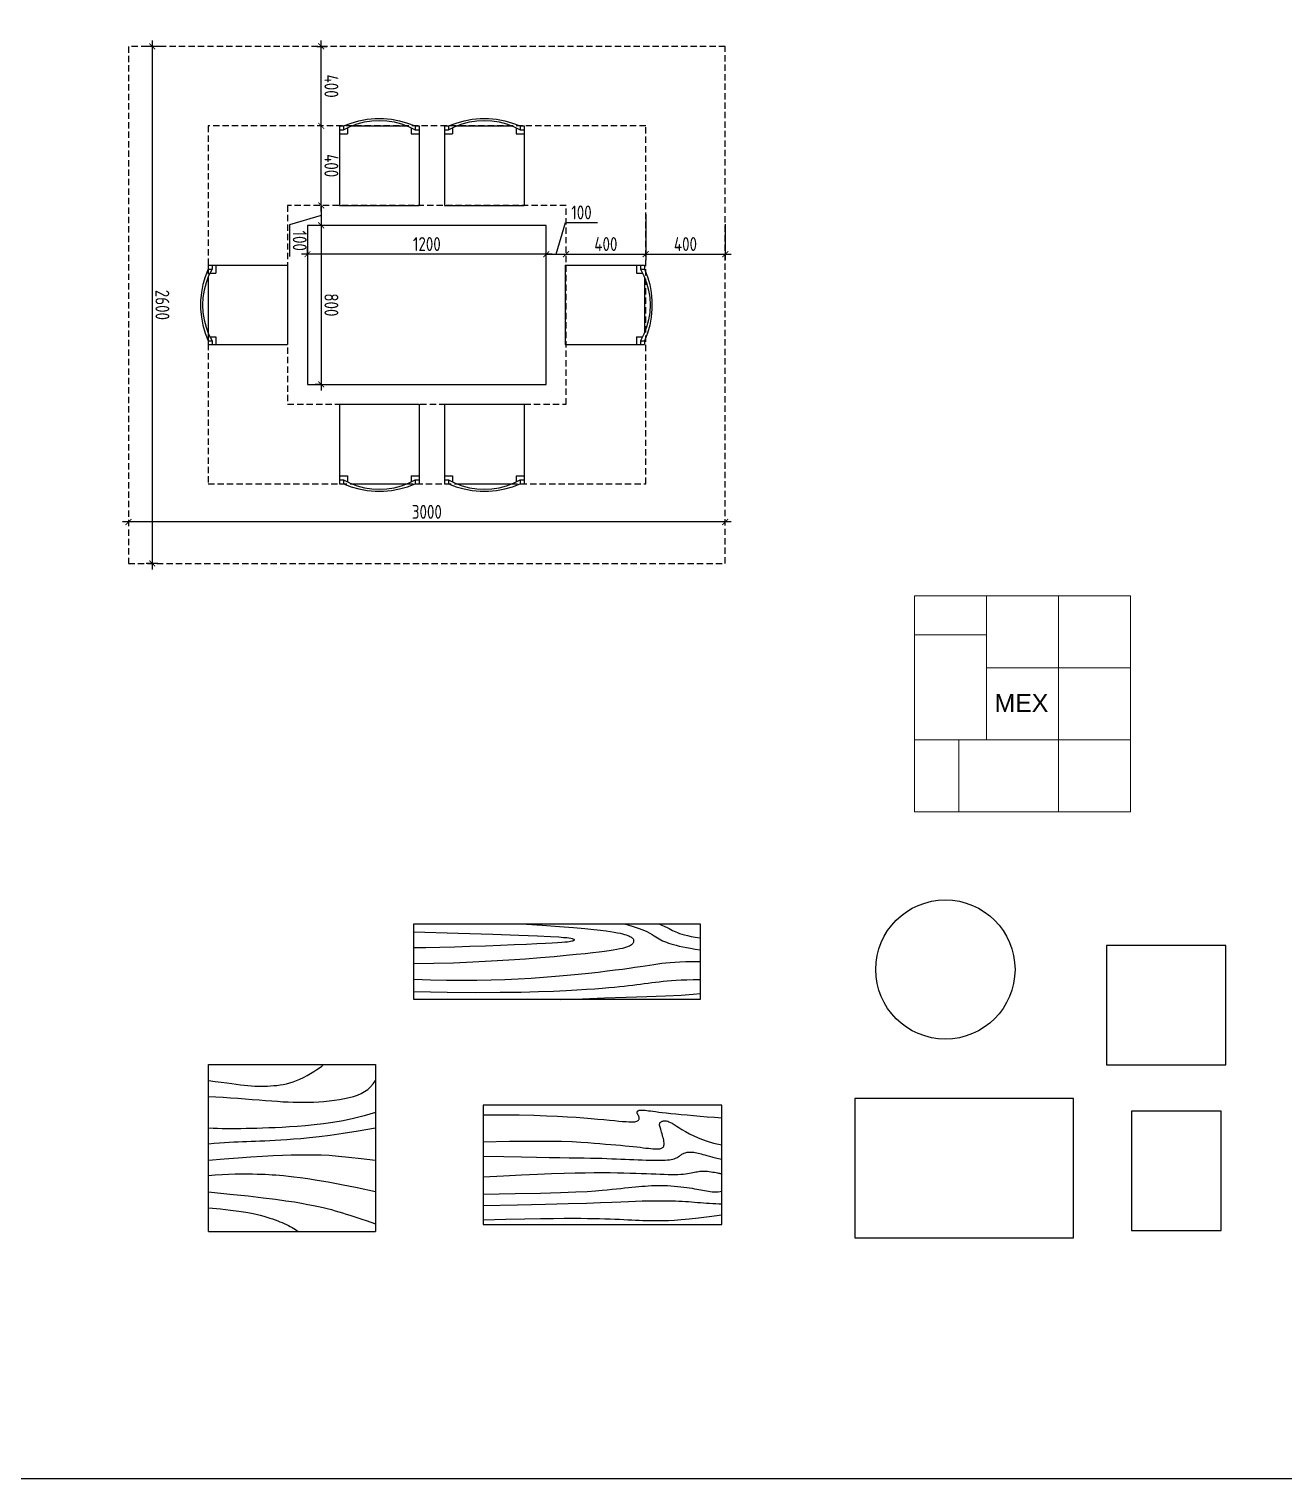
# Model space of a CAD drawing. Header units: millimetres. Extents: x 3103 to 179340, y -10977 to 70536.
# Drawn here: x 48144 to 54453, y 16422 to 23714 of the extents above; entities that cross this region are included whole.
import ezdxf

# ---------------------------------------------------------------- set-up
doc = ezdxf.new("R2010")
doc.units = ezdxf.units.MM
doc.header["$LTSCALE"] = 0.5
doc.linetypes.add('HIDDEN2', pattern=[4.7625, 3.175, -1.5875])
doc.layers.add('!!!ДОПОЛНЕНИЯ', color=10, linetype='Continuous', plot=False)
for name, color, linetype in [('A_Furnitures', 9, 'Continuous'), ('AS-02', 11, 'Continuous'), ('MEBEL', 1, 'Continuous')]:
    doc.layers.add(name, color=color, linetype=linetype)
doc.layers.add('Name mebele', color=252, linetype='Continuous', lineweight=0)
doc.styles.add('Arch-Dim', font='romans.shx', dxfattribs={"width": 0.75})
doc.styles.add('Arial', font='ARIAL.TTF')
doc.dimstyles.new('Aec-Arch-M-150', dxfattribs={"dimscale": 100, "dimtxt": 3.5, "dimasz": 1.5, "dimexe": 1.5, "dimexo": 1.5, "dimgap": 0.8, "dimtad": 1, "dimdec": 0, "dimrnd": 10, "dimzin": 3, "dimdsep": 46, "dimtxsty": 'Arch-Dim', "dimblk": 'ARCHTICK', "dimcen": 2.5, "dimdle": 1.5, "dimazin": 2, "dimtfac": 0.75, "dimtdec": 0, "dimtmove": 1, "dimatfit": 0, "dimfxl": 1.5, "dimtolj": 1, "dimtzin": 0, "dimarcsym": 0})

# ---------------------------------------------------------------- blocks, each defined once
blk = doc.blocks.new('Table - Square Woodgrain 42 x 42 in.')
at = {"linetype": 'Continuous'}
blk.add_line((0, -42), (42, -42), dxfattribs=at)
for points in [[(0, -4), (1.704, -4.2172), (3.2358, -4.4188), (4.615, -4.604), (5.8615, -4.7721), (6.9951, -4.9224), (8.0357, -5.0541), (9.0031, -5.1667), (9.9171, -5.2594), (10.7951, -5.3316), (11.6445, -5.3836), (12.4702, -5.4157), (13.277, -5.4283), (14.0698, -5.4217), (14.8535, -5.3964), (15.6331, -5.3526), (16.4133, -5.2908), (17.1986, -5.2103), (17.9913, -5.1062), (18.793, -4.9727), (19.6056, -4.8038), (20.4307, -4.5937), (21.2701, -4.3365), (22.1256, -4.0262), (22.9989, -3.6571), (23.888, -3.2272), (24.7756, -2.7516), (25.6408, -2.2491), (26.4624, -1.7387), (27.2195, -1.2395), (27.891, -0.7703), (28.456, -0.3501), (28.8934, 0.002)], [(0, -42), (0, 0), (42, 0), (42, -42)], [(0, -8), (1.8203, -8.1001), (3.6741, -8.2149), (5.5411, -8.3408), (7.4011, -8.4741), (9.2339, -8.6112), (11.0193, -8.7484), (12.7371, -8.8821), (14.3671, -9.0086), (15.8954, -9.1246), (17.3337, -9.2278), (18.6997, -9.3159), (20.0116, -9.387), (21.2871, -9.4389), (22.5442, -9.4696), (23.8008, -9.477), (25.0749, -9.459), (26.3791, -9.4137), (27.7049, -9.3403), (29.0383, -9.2382), (30.3655, -9.1068), (31.6728, -8.9455), (32.9461, -8.7535), (34.1717, -8.5304), (35.3358, -8.2756), (36.4268, -7.9863), (37.443, -7.6521), (38.3849, -7.2603), (39.253, -6.7986), (40.048, -6.2542), (40.7705, -5.6147), (41.421, -4.8674), (42, -4)], [(42, -12), (39.1784, -12.8621), (36.4519, -13.5654), (33.8246, -14.1294), (31.3004, -14.5731), (28.8832, -14.9161), (26.577, -15.1775), (24.3858, -15.3768), (22.3136, -15.5332), (20.3622, -15.6632), (18.5254, -15.7718), (16.7947, -15.8612), (15.1618, -15.9338), (13.6183, -15.9916), (12.1558, -16.0369), (10.7659, -16.0718), (9.4403, -16.0987), (8.1703, -16.1191), (6.9461, -16.1325), (5.7577, -16.1377), (4.595, -16.1335), (3.4479, -16.1188), (2.3064, -16.0924), (1.1604, -16.0532), (0, -16)], [(42, -16), (37.6529, -16.7365), (33.8802, -17.329), (30.6179, -17.7961), (27.8015, -18.1561), (25.3668, -18.4275), (23.2497, -18.6288), (21.3859, -18.7785), (19.7111, -18.8949), (18.1693, -18.9939), (16.7375, -19.0795), (15.401, -19.1534), (14.1449, -19.217), (12.9544, -19.2717), (11.8148, -19.3191), (10.7113, -19.3606), (9.6291, -19.3976), (8.5534, -19.4323), (7.47, -19.4689), (6.3643, -19.5122), (5.222, -19.5672), (4.0288, -19.6386), (2.7703, -19.7313), (1.4321, -19.8501), (0, -20)], [(0, -24), (3.9243, -23.6805), (7.4766, -23.4138), (10.6891, -23.1954), (13.5943, -23.0205), (16.2247, -22.8847), (18.6125, -22.7832), (20.7903, -22.7116), (22.7903, -22.6651), (24.6563, -22.642), (26.4764, -22.6507), (28.35, -22.7024), (30.3766, -22.8084), (32.6555, -22.98), (35.2861, -23.2283), (38.3678, -23.5645), (42, -24)], [(42, -32), (37.392, -31.017), (33.4585, -30.2231), (30.1291, -29.5949), (27.3334, -29.109), (25.0009, -28.742), (23.0612, -28.4707), (21.4439, -28.2716), (20.0786, -28.1215), (18.8998, -28.0002), (17.8609, -27.9014), (16.9206, -27.8219), (16.0371, -27.7588), (15.1691, -27.709), (14.2748, -27.6693), (13.3128, -27.6368), (12.2415, -27.6083), (11.0295, -27.5824), (9.6867, -27.5643), (8.233, -27.5608), (6.6884, -27.5787), (5.0728, -27.6248), (3.4062, -27.7058), (1.7086, -27.8286), (0, -28)], [(0, -32), (5.4026, -32.5358), (9.9494, -33.019), (13.7424, -33.4553), (16.8834, -33.8505), (19.4743, -34.2106), (21.6171, -34.5413), (23.4136, -34.8486), (24.9657, -35.1382), (26.3614, -35.4156), (27.6332, -35.6841), (28.7995, -35.9467), (29.8788, -36.2064), (30.8897, -36.4661), (31.8507, -36.7288), (32.7802, -36.9973), (33.6968, -37.2747), (34.6175, -37.5635), (35.5531, -37.8651), (36.5128, -38.1805), (37.506, -38.5108), (38.5421, -38.8568), (39.6302, -39.2197), (40.7797, -39.6004), (42, -40)], [(0, -36), (3.0098, -36.2857), (5.5354, -36.5643), (7.6368, -36.8359), (9.374, -37.1009), (10.807, -37.3597), (11.9957, -37.6126), (13.0002, -37.8599), (13.8804, -38.102), (14.6874, -38.3393), (15.4365, -38.5729), (16.1338, -38.8041), (16.7858, -39.0341), (17.3987, -39.264), (17.9787, -39.4952), (18.5322, -39.7288), (19.0655, -39.9662), (19.5832, -40.2081), (20.0842, -40.4544), (20.5657, -40.7046), (21.0249, -40.9581), (21.459, -41.2144), (21.8653, -41.4731), (22.2409, -41.7335), (22.5831, -41.9951)]]:
    blk.add_lwpolyline(points, dxfattribs=at)
blk = doc.blocks.new('Table - Rectangular Woodgrain 60 x 30 in.')
at = {"linetype": 'Continuous'}
for p, q in [((0, 0), (0, -30)), ((60, 0), (0, 0)), ((60, -30), (60, 0)), ((0, -30), (60, -30))]:
    blk.add_line(p, q, dxfattribs=at)
for points in [[(0, -2.4), (4.8155, -2.418), (9.0302, -2.4688), (12.709, -2.5477), (15.9167, -2.65), (18.7181, -2.7711), (21.1781, -2.9063), (23.3616, -3.0508), (25.3333, -3.2), (27.1477, -3.3495), (28.8172, -3.4958), (30.3437, -3.636), (31.7291, -3.7667), (32.9756, -3.8849), (34.0849, -3.9875), (35.059, -4.0714), (35.9, -4.1334), (36.6114, -4.1711), (37.2041, -4.1854), (37.6906, -4.1779), (38.0833, -4.15), (38.3948, -4.1034), (38.6375, -4.0396), (38.8239, -3.9602), (38.9666, -3.8667), (39.0764, -3.7608), (39.1573, -3.6448), (39.2116, -3.521), (39.2416, -3.3917), (39.2498, -3.2593), (39.2385, -3.1261), (39.21, -2.9944), (39.1666, -2.8667), (39.111, -2.7447), (39.0468, -2.6281), (38.978, -2.5163), (38.9083, -2.4083), (38.8418, -2.3035), (38.7823, -2.201), (38.7337, -2.1001), (38.7, -2), (38.6844, -1.9003), (38.6875, -1.8021), (38.7094, -1.707), (38.75, -1.6167), (38.8094, -1.5326), (38.8875, -1.4563), (38.9844, -1.3893), (39.1, -1.3333), (39.2351, -1.2896), (39.3937, -1.2583), (39.5804, -1.2396), (39.8, -1.2333), (40.057, -1.2396), (40.3562, -1.2583), (40.7023, -1.2896), (41.1, -1.3333), (41.5547, -1.3895), (42.0755, -1.4573), (42.6721, -1.5361), (43.3542, -1.625), (44.1316, -1.7233), (45.014, -1.8302), (46.0114, -1.9449), (47.1333, -2.0667), (48.3862, -2.1947), (49.7625, -2.3281), (51.2513, -2.4663), (52.8416, -2.6083), (54.5226, -2.7535), (56.2833, -2.9011), (58.1127, -3.0501), (60, -3.2)], [(0, -9.2), (6.5759, -9.0858), (11.9385, -9.0365), (16.2527, -9.0418), (19.6833, -9.0917), (22.3952, -9.1759), (24.5531, -9.2844), (26.322, -9.4069), (27.8666, -9.5333), (29.3241, -9.6553), (30.7203, -9.7719), (32.0532, -9.8837), (33.3208, -9.9917), (34.5213, -10.0965), (35.6526, -10.199), (36.7128, -10.2999), (37.7, -10.4), (38.6129, -10.4996), (39.4531, -10.5969), (40.223, -10.6895), (40.925, -10.775), (41.5613, -10.8512), (42.1344, -10.9156), (42.6465, -10.966), (43.1, -11), (43.4976, -11.0158), (43.8437, -11.0136), (44.143, -10.9942), (44.4, -10.9583), (44.6195, -10.9069), (44.8062, -10.8406), (44.9648, -10.7603), (45.1, -10.6667), (45.2155, -10.5598), (45.3114, -10.4365), (45.3871, -10.2929), (45.4416, -10.125), (45.4743, -9.929), (45.4844, -9.7011), (45.4709, -9.4371), (45.4333, -9.1333), (45.3716, -8.7883), (45.2896, -8.4104), (45.1919, -8.0107), (45.0833, -7.6), (44.9685, -7.1893), (44.8521, -6.7896), (44.7388, -6.4117), (44.6333, -6.0667), (44.54, -5.7628), (44.4614, -5.4979), (44.4001, -5.2675), (44.3583, -5.0667), (44.3384, -4.8909), (44.3427, -4.7354), (44.3736, -4.5956), (44.4333, -4.4667), (44.5236, -4.3453), (44.6427, -4.2333), (44.7884, -4.1339), (44.9583, -4.05), (45.1501, -3.9849), (45.3614, -3.9417), (45.59, -3.9234), (45.8333, -3.9333), (46.0915, -3.9749), (46.3734, -4.0531), (46.6906, -4.1736), (47.0542, -4.3417), (47.4756, -4.5629), (47.9661, -4.8427), (48.5372, -5.1866), (49.2, -5.6), (49.9676, -6.0844), (50.8594, -6.625), (51.8965, -7.2031), (53.1, -7.8), (54.491, -8.3969), (56.0906, -8.975), (57.9199, -9.5156), (60, -10)], [(0, -12.8), (5.1847, -12.9322), (9.6213, -13.0323), (13.3963, -13.1059), (16.5958, -13.1583), (19.3063, -13.1952), (21.614, -13.2219), (23.6054, -13.2439), (25.3666, -13.2667), (26.9728, -13.2947), (28.4531, -13.3281), (29.8256, -13.3663), (31.1083, -13.4083), (32.3191, -13.4535), (33.476, -13.501), (34.597, -13.5501), (35.7, -13.6), (36.7984, -13.6497), (37.8875, -13.6979), (38.9578, -13.743), (40, -13.7833), (41.0047, -13.8174), (41.9625, -13.8438), (42.864, -13.8607), (43.7, -13.8667), (44.4631, -13.8604), (45.1552, -13.8417), (45.7801, -13.8104), (46.3416, -13.7667), (46.8439, -13.7104), (47.2906, -13.6417), (47.6858, -13.5604), (48.0333, -13.4667), (48.3375, -13.3608), (48.6042, -13.2448), (48.8396, -13.121), (49.05, -12.9917), (49.2417, -12.8593), (49.4208, -12.7261), (49.5937, -12.5944), (49.7667, -12.4667), (49.9452, -12.3451), (50.1323, -12.2313), (50.3303, -12.1268), (50.5416, -12.0333), (50.7686, -11.9524), (51.0135, -11.8854), (51.2788, -11.8341), (51.5666, -11.8), (51.8785, -11.7843), (52.2116, -11.7865), (52.562, -11.8059), (52.926, -11.8417), (53.2998, -11.8931), (53.6795, -11.9594), (54.0614, -12.0397), (54.4416, -12.1333), (54.8223, -12.2401), (55.2293, -12.3625), (55.6942, -12.5037), (56.2489, -12.6667), (56.9251, -12.8547), (57.7545, -13.0708), (58.7689, -13.3182), (60, -13.6)], [(0, -18), (5.124, -17.7273), (9.6609, -17.5057), (13.6705, -17.3303), (17.2125, -17.1958), (20.3467, -17.0973), (23.1328, -17.0297), (25.6307, -16.9878), (27.9, -16.9667), (29.9928, -16.9617), (31.9302, -16.9703), (33.7254, -16.9907), (35.3917, -17.0208), (36.9423, -17.0588), (38.3906, -17.1026), (39.7499, -17.1503), (41.0333, -17.2), (42.2519, -17.2496), (43.4073, -17.2969), (44.4986, -17.3395), (45.525, -17.375), (46.4858, -17.4012), (47.3802, -17.4156), (48.2074, -17.416), (48.9667, -17.4), (49.6583, -17.3662), (50.2872, -17.3167), (50.8595, -17.2547), (51.3812, -17.1833), (51.8584, -17.1057), (52.2971, -17.025), (52.7034, -16.9443), (53.0833, -16.8667), (53.443, -16.7951), (53.789, -16.7313), (54.128, -16.6768), (54.4666, -16.6334), (54.8115, -16.6024), (55.1693, -16.5854), (55.5465, -16.5841), (55.95, -16.6), (56.3828, -16.6337), (56.8346, -16.6823), (57.2915, -16.7418), (57.7396, -16.8084), (58.165, -16.878), (58.5539, -16.9469), (58.8924, -17.0111), (59.1666, -17.0667), (59.3679, -17.1107), (59.5078, -17.1438), (59.6032, -17.1675), (59.6708, -17.1833), (59.7275, -17.193), (59.7901, -17.1979), (59.8753, -17.1998), (60, -17.2)], [(0, -22.4), (8.0098, -22.2501), (14.4094, -22.1011), (19.4168, -21.9535), (23.25, -21.8083), (26.1269, -21.6663), (28.2656, -21.5281), (29.884, -21.3947), (31.2, -21.2667), (32.3967, -21.1448), (33.5172, -21.0292), (34.5697, -20.9198), (35.5625, -20.8167), (36.5037, -20.7198), (37.4015, -20.6292), (38.2642, -20.5448), (39.1, -20.4667), (39.9164, -20.3951), (40.7187, -20.3313), (41.5117, -20.2768), (42.3, -20.2333), (43.0883, -20.2024), (43.8812, -20.1854), (44.6836, -20.1841), (45.5, -20.2), (46.3328, -20.234), (47.1747, -20.2844), (48.0163, -20.3488), (48.8479, -20.425), (49.66, -20.5106), (50.4429, -20.6031), (51.1872, -20.7004), (51.8833, -20.8), (52.5246, -20.8999), (53.1166, -20.9995), (53.6681, -21.0983), (54.1875, -21.1958), (54.6834, -21.2919), (55.1646, -21.3859), (55.6394, -21.4777), (56.1167, -21.5667), (56.6028, -21.6515), (57.0961, -21.7266), (57.5929, -21.7852), (58.0896, -21.8208), (58.5823, -21.8268), (59.0674, -21.7964), (59.5412, -21.723), (60, -21.6)], [(0, -25.2), (8.6355, -25.0504), (15.7026, -24.9031), (21.4049, -24.7606), (25.9458, -24.625), (29.529, -24.4988), (32.3578, -24.3844), (34.6359, -24.284), (36.5667, -24.2), (38.3213, -24.1341), (39.9417, -24.0854), (41.437, -24.0523), (42.8167, -24.0333), (44.0901, -24.0268), (45.2667, -24.0313), (46.3557, -24.0451), (47.3667, -24.0667), (48.309, -24.0947), (49.1928, -24.1287), (50.0284, -24.168), (50.826, -24.2125), (51.5959, -24.2617), (52.3483, -24.3151), (53.0935, -24.3725), (53.8417, -24.4334), (54.6009, -24.497), (55.3699, -24.561), (56.1454, -24.6226), (56.9239, -24.6792), (57.7021, -24.7279), (58.4764, -24.7662), (59.2435, -24.7911), (60, -24.8)], [(0, -28.8), (5.6867, -28.6681), (10.45, -28.5698), (14.407, -28.5012), (17.675, -28.4584), (20.3711, -28.4374), (22.6125, -28.4344), (24.5164, -28.4455), (26.2, -28.4667), (27.762, -28.4947), (29.2276, -28.5281), (30.6033, -28.5663), (31.8958, -28.6084), (33.1118, -28.6535), (34.2578, -28.7011), (35.3405, -28.7501), (36.3666, -28.8), (37.3443, -28.8497), (38.288, -28.8974), (39.2137, -28.9412), (40.1375, -28.9792), (41.0753, -29.0093), (42.0432, -29.0297), (43.0572, -29.0384), (44.1333, -29.0333), (45.2936, -29.0114), (46.5843, -28.9641), (48.0579, -28.8816), (49.7666, -28.7542), (51.7629, -28.5721), (54.0989, -28.3255), (56.8272, -28.0048), (60, -27.6)]]:
    blk.add_lwpolyline(points, dxfattribs=at)
blk = doc.blocks.new('Hutch - 19 x 72 in.')
at = {"linetype": 'Continuous'}
for p, q in [((0, -19), (0, 0)), ((0, 0), (71.999994, 0)), ((71.999994, 0), (71.999994, -19)), ((71.999994, -19), (0, -19))]:
    blk.add_line(p, q, dxfattribs=at)
for points in [[(26.99999, 0), (32.30411, -0.35238), (36.66731, -0.66276), (40.20336, -0.93603), (43.02603, -1.17708), (45.2491, -1.39079), (46.98632, -1.58203), (48.35147, -1.7557), (49.45833, -1.91667), (50.40388, -2.06917), (51.21809, -2.21484), (51.91414, -2.35465), (52.5052, -2.48958), (53.00447, -2.6206), (53.42512, -2.7487), (53.78035, -2.87484), (54.08333, -3), (54.34537, -3.12516), (54.57031, -3.2513), (54.76008, -3.37939), (54.91666, -3.51042), (55.04198, -3.64534), (55.13801, -3.78516), (55.2067, -3.93083), (55.24999, -4.08333), (55.26904, -4.24316), (55.26171, -4.40885), (55.22509, -4.57845), (55.15624, -4.75), (55.05224, -4.92155), (54.91015, -5.09115), (54.72704, -5.25684), (54.49999, -5.41667), (54.22493, -5.56934), (53.89322, -5.71615), (53.49511, -5.85905), (53.02083, -6), (52.4606, -6.14095), (51.80468, -6.28385), (51.04329, -6.43066), (50.16666, -6.58333), (49.16007, -6.74381), (47.98892, -6.91406), (46.61368, -7.09603), (44.99478, -7.29167), (43.09268, -7.50293), (40.86783, -7.73177), (38.28067, -7.98014), (35.29166, -8.25), (31.87654, -8.54053), (28.07226, -8.83984), (23.93107, -9.1333), (19.5052, -9.40625), (14.84692, -9.64404), (10.00846, -9.83203), (5.04207, -9.95557), (0, -10)], [(52.99999, 0), (54.87133, -0.53955), (56.39257, -1.03516), (57.61205, -1.48975), (58.57812, -1.90625), (59.3391, -2.2876), (59.94335, -2.63672), (60.4392, -2.95654), (60.87499, -3.25), (61.29247, -3.52002), (61.70702, -3.76953), (62.12743, -4.00146), (62.56249, -4.21875), (63.02099, -4.42432), (63.51171, -4.62109), (64.04345, -4.81201), (64.62499, -5), (65.26489, -5.1875), (65.9707, -5.375), (66.74975, -5.5625), (67.60937, -5.75), (68.55688, -5.9375), (69.5996, -6.125), (70.744867, -6.3125), (71.999994, -6.5)], [(61.49999, 0), (62.35961, -0.35254), (63.08007, -0.66406), (63.68627, -0.94043), (64.20312, -1.1875), (64.65551, -1.41113), (65.06835, -1.61719), (65.46655, -1.81152), (65.87499, -2), (66.31762, -2.1875), (66.81445, -2.375), (67.38452, -2.5625), (68.04687, -2.75), (68.82055, -2.9375), (69.7246, -3.125), (70.77807, -3.3125), (71.999994, -3.5)], [(0, -2), (11.2006, -2.34123), (19.90169, -2.62044), (26.43969, -2.84595), (31.15103, -3.02604), (34.37214, -3.16903), (36.43945, -3.2832), (37.68936, -3.37687), (38.45833, -3.45833), (39.02937, -3.53459), (39.472, -3.60742), (39.80232, -3.67733), (40.03645, -3.74479), (40.1905, -3.8103), (40.28059, -3.87435), (40.32283, -3.93742), (40.33333, -4), (40.32405, -4.0625), (40.29036, -4.125), (40.22346, -4.1875), (40.11458, -4.25), (39.95491, -4.3125), (39.73567, -4.375), (39.44807, -4.4375), (39.08333, -4.5), (38.62491, -4.56282), (38.02538, -4.6276), (37.22957, -4.69629), (36.18228, -4.77083), (34.82836, -4.85319), (33.11262, -4.94531), (30.97989, -5.04915), (28.37499, -5.16667), (25.27416, -5.29818), (21.77929, -5.4375), (18.02368, -5.57682), (14.14062, -5.70833), (10.26342, -5.82422), (6.52539, -5.91667), (3.05981, -5.97786), (0, -6)], [(71.999994, -9.5), (70.071934, -9.51147), (68.38801, -9.54492), (66.91113, -9.59888), (65.60416, -9.67187), (64.43001, -9.76245), (63.35156, -9.86914), (62.3317, -9.99048), (61.33333, -10.125), (60.32128, -10.27157), (59.26822, -10.43034), (58.14876, -10.60181), (56.93749, -10.78646), (55.60904, -10.98478), (54.13801, -11.19726), (52.49902, -11.4244), (50.66666, -11.66667), (48.62239, -11.92358), (46.37499, -12.19075), (43.9401, -12.46281), (41.33333, -12.73437), (38.57031, -13.00008), (35.66666, -13.25456), (32.63801, -13.49243), (29.49999, -13.70833), (26.26367, -13.89689), (22.92187, -14.05273), (19.46289, -14.17049), (15.875, -14.24479), (12.14648, -14.27026), (8.26562, -14.24154), (4.2207, -14.15324), (0, -14)], [(0, -17), (8.37556, -17.14274), (15.58268, -17.20443), (21.74194, -17.19775), (26.97395, -17.13542), (31.39933, -17.03011), (35.13866, -16.89453), (38.31257, -16.74137), (41.04166, -16.58333), (43.4322, -16.43083), (45.5332, -16.28516), (47.37931, -16.14534), (49.0052, -16.01042), (50.44555, -15.87939), (51.73502, -15.7513), (52.90828, -15.62516), (53.99999, -15.5), (55.04044, -15.37508), (56.04231, -15.25065), (57.01391, -15.1272), (57.96353, -15.00521), (58.89949, -14.88517), (59.83007, -14.76758), (60.76358, -14.65291), (61.70833, -14.54167), (62.6752, -14.43465), (63.68554, -14.33398), (64.76326, -14.24211), (65.93229, -14.16146), (67.21655, -14.09448), (68.63997, -14.04362), (70.226475, -14.01131), (71.999994, -14)], [(36.99999, -19), (42.40038, -18.8125), (47.95312, -18.625), (53.43554, -18.4375), (58.62499, -18.25), (63.29882, -18.0625), (67.23437, -17.875), (70.208978, -17.6875), (71.999994, -17.5)]]:
    blk.add_lwpolyline(points, dxfattribs=at)
blk = doc.blocks.new('KIEAIR2')
at = {"layer": 'AS-02'}
blk.add_lwpolyline([(-600, -600), (0, -600), (0, 0), (-600, 0)], close=True, dxfattribs=at)
blk = doc.blocks.new('KITAB2')
at = {"layer": 'AS-02'}
blk.add_lwpolyline([(-550, -700), (550, -700), (550, 0), (-550, 0)], close=True, dxfattribs=at)
blk = doc.blocks.new('KITUBC2')
at = {"layer": 'AS-02'}
blk.add_lwpolyline([(-450, -600), (0, -600), (0, 0), (-450, 0)], close=True, dxfattribs=at)
blk = doc.blocks.new('ZO_5')
at = {"layer": 'AS-02', "color": 11}
blk.add_circle((0, 0), 350, dxfattribs=at)
blk = doc.blocks.new('стол МЕХ')
at = {"layer": 'Name mebele'}
for p, q in [((-1085, 1085), (0, 1085)), ((-1085, 1085), (-1085, 0)), ((0, 1085), (0, 0)), ((-361.7, 361.7), (0, 361.7)), ((-1085, 0), (0, 0))]:
    blk.add_line(p, q, dxfattribs=at)
at = {"layer": 'Name mebele', "color": 119, "lineweight": 20}
for p, q in [((-723.3, 1085), (-723.3, 361.7)), ((-361.7, 1085), (-361.7, 0)), ((-1085, 889.1), (-723.3, 889.1)), ((0, 723.3), (-723.3, 723.3)), ((-361.7, 361.7), (-1085, 361.7)), ((-863.6, 361.7), (-863.6, 0))]:
    blk.add_line(p, q, dxfattribs=at)
blk = doc.blocks.new('_ArchTick')
at = {"color": 0, "linetype": 'ByBlock', "const_width": 0.15}
blk.add_lwpolyline([(-0.5, -0.5), (0.5, 0.5)], dxfattribs=at)
blk = doc.blocks.new('*D604')
at = {"layer": 'Defpoints', "color": 0, "ltscale": 20, "transparency": 16777216}
for p in [(-900, -528.3), (-900, -528.3), (-500, -528.3)]:
    blk.add_point(p, dxfattribs=at)
at = {"layer": 'MEBEL', "color": 0, "lineweight": -2, "ltscale": 20, "transparency": 16777216}
blk.add_line((-470, -528.3), (-930, -528.3), dxfattribs=at)
at = {"layer": 'MEBEL', "color": 0, "lineweight": -2, "ltscale": 20, "transparency": 16777216, "xscale": 30, "yscale": 30, "zscale": 30, "rotation": 180}
blk.add_blockref('_ArchTick', (-900, -528.3), dxfattribs=at)
at = {"layer": 'MEBEL', "color": 0, "lineweight": -2, "ltscale": 20, "transparency": 16777216, "xscale": 30, "yscale": 30, "zscale": 30}
blk.add_blockref('_ArchTick', (-500, -528.3), dxfattribs=at)
at = {"layer": 'MEBEL', "color": 0, "ltscale": 20, "transparency": 16777216, "insert": (-700, -477.3), "char_height": 70, "attachment_point": 5, "style": 'Arch-Dim'}
blk.add_mtext('\\A1;400', dxfattribs=at)
blk = doc.blocks.new('*D605')
at = {"layer": '!!!ДОПОЛНЕНИЯ', "color": 0, "lineweight": -2, "ltscale": 20, "transparency": 16777216}
for p, q in [((-1300, -550.5), (-1300, -498.3)), ((-870, -528.3), (-1330, -528.3))]:
    blk.add_line(p, q, dxfattribs=at)
at = {"layer": 'Defpoints', "color": 0, "ltscale": 20, "transparency": 16777216}
for p in [(-1300, -528.3), (-1300, -580.5), (-900, -528.3)]:
    blk.add_point(p, dxfattribs=at)
at = {"layer": '!!!ДОПОЛНЕНИЯ', "color": 0, "lineweight": -2, "ltscale": 20, "transparency": 16777216, "xscale": 30, "yscale": 30, "zscale": 30, "rotation": 180}
blk.add_blockref('_ArchTick', (-1300, -528.3), dxfattribs=at)
at = {"layer": '!!!ДОПОЛНЕНИЯ', "color": 0, "lineweight": -2, "ltscale": 20, "transparency": 16777216, "xscale": 30, "yscale": 30, "zscale": 30}
blk.add_blockref('_ArchTick', (-900, -528.3), dxfattribs=at)
at = {"layer": '!!!ДОПОЛНЕНИЯ', "color": 0, "ltscale": 20, "transparency": 16777216, "insert": (-1100, -477.3), "char_height": 70, "attachment_point": 5, "style": 'Arch-Dim'}
blk.add_mtext('\\A1;400', dxfattribs=at)
blk = doc.blocks.new('*D606')
at = {"layer": 'Defpoints', "color": 0, "ltscale": 20, "transparency": 16777216}
for p in [(-500, -528.3), (-400, -524.8), (-400, -528.3)]:
    blk.add_point(p, dxfattribs=at)
at = {"layer": 'MEBEL', "color": 0, "lineweight": -2, "ltscale": 20, "transparency": 16777216}
for p, q in [((-500, -528.3), (-530, -528.3)), ((-500, -528.3), (-400, -528.3)), ((-500, -528.3), (-400, -528.3)), ((-450, -528.3), (-402.3, -687.3)), ((-400, -528.3), (-370, -528.3)), ((-400, -554.8), (-400, -558.3)), ((-402.3, -687.3), (-242.8, -687.3))]:
    blk.add_line(p, q, dxfattribs=at)
at = {"layer": 'MEBEL', "color": 0, "lineweight": -2, "ltscale": 20, "transparency": 16777216, "xscale": 30, "yscale": 30, "zscale": 30}
blk.add_blockref('_ArchTick', (-500, -528.3), dxfattribs=at)
at = {"layer": 'MEBEL', "color": 0, "lineweight": -2, "ltscale": 20, "transparency": 16777216, "xscale": 30, "yscale": 30, "zscale": 30, "rotation": 180}
blk.add_blockref('_ArchTick', (-400, -528.3), dxfattribs=at)
at = {"layer": 'MEBEL', "color": 0, "ltscale": 20, "transparency": 16777216, "insert": (-322.5, -636.3), "char_height": 70, "attachment_point": 5, "style": 'Arch-Dim'}
blk.add_mtext('\\A1;100', dxfattribs=at)
blk = doc.blocks.new('*D607')
at = {"layer": 'Defpoints', "color": 0, "ltscale": 20, "transparency": 16777216}
for p in [(-255, 702.7), (-255, 702.7), (-255, 602.7)]:
    blk.add_point(p, dxfattribs=at)
at = {"layer": 'MEBEL', "color": 0, "lineweight": -2, "ltscale": 20, "transparency": 16777216}
for p, q in [((-414, 700.4), (-414, 859.9)), ((-255, 702.7), (-255, 732.7)), ((-255, 652.7), (-414, 700.4)), ((-255, 602.7), (-255, 702.7)), ((-255, 602.7), (-255, 702.7)), ((-255, 602.7), (-255, 572.7))]:
    blk.add_line(p, q, dxfattribs=at)
at = {"layer": 'MEBEL', "color": 0, "lineweight": -2, "ltscale": 20, "transparency": 16777216, "xscale": 30, "yscale": 30, "zscale": 30}
for p, rotation in [((-255, 702.7), 270), ((-255, 602.7), 90)]:
    blk.add_blockref('_ArchTick', p, dxfattribs=dict(at, rotation=rotation))
at = {"layer": 'MEBEL', "color": 0, "ltscale": 20, "transparency": 16777216, "insert": (-465, 780.1), "char_height": 70, "attachment_point": 5, "rotation": 90, "style": 'Arch-Dim'}
blk.add_mtext('\\A1;100', dxfattribs=at)
blk = doc.blocks.new('*D608')
at = {"layer": 'Defpoints', "color": 0, "ltscale": 20, "transparency": 16777216}
for p in [(-486.1, 1102.7), (-255, 1102.7), (-255, 702.7)]:
    blk.add_point(p, dxfattribs=at)
at = {"layer": 'MEBEL', "color": 0, "lineweight": -2, "ltscale": 20, "transparency": 16777216}
for p, q in [((-456.1, 1102.7), (-225, 1102.7)), ((-255, 672.7), (-255, 1132.7))]:
    blk.add_line(p, q, dxfattribs=at)
at = {"layer": 'MEBEL', "color": 0, "lineweight": -2, "ltscale": 20, "transparency": 16777216, "xscale": 30, "yscale": 30, "zscale": 30}
for p, rotation in [((-255, 1102.7), 89.99999999999999), ((-255, 702.7), 270)]:
    blk.add_blockref('_ArchTick', p, dxfattribs=dict(at, rotation=rotation))
at = {"layer": 'MEBEL', "color": 0, "ltscale": 20, "transparency": 16777216, "insert": (-306, 902.7), "char_height": 70, "attachment_point": 5, "rotation": 90, "style": 'Arch-Dim'}
blk.add_mtext('\\A1;400', dxfattribs=at)
blk = doc.blocks.new('*D609')
at = {"layer": '!!!ДОПОЛНЕНИЯ', "color": 0, "lineweight": -2, "ltscale": 20, "transparency": 16777216}
for p, q in [((-255, 1072.7), (-255, 1532.7)), ((-405.5, 1502.7), (-225, 1502.7)), ((-456.1, 1102.7), (-225, 1102.7))]:
    blk.add_line(p, q, dxfattribs=at)
at = {"layer": 'Defpoints', "color": 0, "ltscale": 20, "transparency": 16777216}
for p in [(-435.5, 1502.7), (-255, 1502.7), (-486.1, 1102.7)]:
    blk.add_point(p, dxfattribs=at)
at = {"layer": '!!!ДОПОЛНЕНИЯ', "color": 0, "lineweight": -2, "ltscale": 20, "transparency": 16777216, "xscale": 30, "yscale": 30, "zscale": 30}
for p, rotation in [((-255, 1502.7), 89.99999999999999), ((-255, 1102.7), 270)]:
    blk.add_blockref('_ArchTick', p, dxfattribs=dict(at, rotation=rotation))
at = {"layer": '!!!ДОПОЛНЕНИЯ', "color": 0, "ltscale": 20, "transparency": 16777216, "insert": (-306, 1302.7), "char_height": 70, "attachment_point": 5, "rotation": 90, "style": 'Arch-Dim'}
blk.add_mtext('\\A1;400', dxfattribs=at)
blk = doc.blocks.new('*D610')
at = {"layer": '!!!ДОПОЛНЕНИЯ', "color": 0, "lineweight": -2, "ltscale": 20, "transparency": 16777216}
for p, q in [((-1330, -1377.6), (1330, -1377.6)), ((-1300, -1323.9), (-1300, -1407.6)), ((1300, -1350.4), (1300, -1407.6))]:
    blk.add_line(p, q, dxfattribs=at)
at = {"layer": 'Defpoints', "color": 0, "ltscale": 20, "transparency": 16777216}
for p in [(-1300, -1293.9), (1300, -1320.4), (1300, -1377.6)]:
    blk.add_point(p, dxfattribs=at)
at = {"layer": '!!!ДОПОЛНЕНИЯ', "color": 0, "lineweight": -2, "ltscale": 20, "transparency": 16777216, "xscale": 30, "yscale": 30, "zscale": 30, "rotation": 180}
blk.add_blockref('_ArchTick', (-1300, -1377.6), dxfattribs=at)
at = {"layer": '!!!ДОПОЛНЕНИЯ', "color": 0, "lineweight": -2, "ltscale": 20, "transparency": 16777216, "xscale": 30, "yscale": 30, "zscale": 30}
blk.add_blockref('_ArchTick', (1300, -1377.6), dxfattribs=at)
at = {"layer": '!!!ДОПОЛНЕНИЯ', "color": 0, "ltscale": 20, "transparency": 16777216, "insert": (0, -1326.6), "char_height": 70, "attachment_point": 5, "style": 'Arch-Dim'}
blk.add_mtext('\\A1;2600', dxfattribs=at)
blk = doc.blocks.new('*D611')
at = {"layer": '!!!ДОПОЛНЕНИЯ', "color": 0, "lineweight": -2, "ltscale": 20, "transparency": 16777216}
blk.add_line((1091.7, 1532.7), (1091.7, -1527.3), dxfattribs=at)
at = {"layer": 'Defpoints', "color": 0, "ltscale": 20, "transparency": 16777216}
for p in [(1091.7, 1502.7), (1091.7, -1497.3), (1091.7, -1497.3)]:
    blk.add_point(p, dxfattribs=at)
at = {"layer": '!!!ДОПОЛНЕНИЯ', "color": 0, "lineweight": -2, "ltscale": 20, "transparency": 16777216, "xscale": 30, "yscale": 30, "zscale": 30}
for p, rotation in [((1091.7, 1502.7), 90), ((1091.7, -1497.3), 270)]:
    blk.add_blockref('_ArchTick', p, dxfattribs=dict(at, rotation=rotation))
at = {"layer": '!!!ДОПОЛНЕНИЯ', "color": 0, "ltscale": 20, "transparency": 16777216, "insert": (1040.7, 2.7), "char_height": 70, "attachment_point": 5, "rotation": 90, "style": 'Arch-Dim'}
blk.add_mtext('\\A1;3000', dxfattribs=at)
blk = doc.blocks.new('*D612')
at = {"layer": 'Defpoints', "color": 0, "ltscale": 20, "transparency": 16777216}
for p in [(-230.5, 602.7), (-255, -597.3), (-230.5, -597.3)]:
    blk.add_point(p, dxfattribs=at)
at = {"layer": 'MEBEL', "color": 0, "lineweight": -2, "ltscale": 20, "transparency": 16777216}
for p, q in [((-260.5, 602.7), (-285, 602.7)), ((-255, 632.7), (-255, -627.3)), ((-260.5, -597.3), (-285, -597.3))]:
    blk.add_line(p, q, dxfattribs=at)
at = {"layer": 'MEBEL', "color": 0, "lineweight": -2, "ltscale": 20, "transparency": 16777216, "xscale": 30, "yscale": 30, "zscale": 30}
for p, rotation in [((-255, 602.7), 90), ((-255, -597.3), 270)]:
    blk.add_blockref('_ArchTick', p, dxfattribs=dict(at, rotation=rotation))
at = {"layer": 'MEBEL', "color": 0, "ltscale": 20, "transparency": 16777216, "insert": (-306, 2.7), "char_height": 70, "attachment_point": 5, "rotation": 90, "style": 'Arch-Dim'}
blk.add_mtext('\\A1;1200', dxfattribs=at)
blk = doc.blocks.new('*D613')
at = {"layer": 'Defpoints', "color": 0, "ltscale": 20, "transparency": 16777216}
for p in [(-400, -501.6), (400, -501.6), (400, -528.3)]:
    blk.add_point(p, dxfattribs=at)
at = {"layer": 'MEBEL', "color": 0, "lineweight": -2, "ltscale": 20, "transparency": 16777216}
for p, q in [((-430, -528.3), (430, -528.3)), ((-400, -531.6), (-400, -558.3)), ((400, -531.6), (400, -558.3))]:
    blk.add_line(p, q, dxfattribs=at)
at = {"layer": 'MEBEL', "color": 0, "lineweight": -2, "ltscale": 20, "transparency": 16777216, "xscale": 30, "yscale": 30, "zscale": 30, "rotation": 180}
blk.add_blockref('_ArchTick', (-400, -528.3), dxfattribs=at)
at = {"layer": 'MEBEL', "color": 0, "lineweight": -2, "ltscale": 20, "transparency": 16777216, "xscale": 30, "yscale": 30, "zscale": 30}
blk.add_blockref('_ArchTick', (400, -528.3), dxfattribs=at)
at = {"layer": 'MEBEL', "color": 0, "ltscale": 20, "transparency": 16777216, "insert": (0, -477.3), "char_height": 70, "attachment_point": 5, "style": 'Arch-Dim'}
blk.add_mtext('\\A1;800', dxfattribs=at)
blk = doc.blocks.new('*U389')
at = {"layer": '!!!ДОПОЛНЕНИЯ', "color": 251, "linetype": 'HIDDEN2', "ltscale": 20, "true_color": 0x696969}
for points in [[(-1300, -1497.3), (1300, -1497.3), (1300, 1502.7), (-1300, 1502.7)], [(-900, -1097.3), (900, -1097.3), (900, 1102.7), (-900, 1102.7)]]:
    blk.add_lwpolyline(points, close=True, dxfattribs=at)
at = {"layer": 'A_Furnitures'}
for p, q in [((933.3, 353.5), (925.8, 393.9)), ((937.1, 312.5), (933.3, 353.5)), ((937.1, 271.4), (937.1, 312.5)), ((925.8, 189.9), (933.3, 230.4)), ((933.3, 230.4), (937.1, 271.4)), ((933.3, -175), (925.8, -134.6)), ((937.1, -216), (933.3, -175)), ((937.1, -257.1), (937.1, -216)), ((933.3, -298.1), (937.1, -257.1)), ((925.8, -338.5), (933.3, -298.1))]:
    blk.add_line(p, q, dxfattribs=at)
at = {"layer": 'MEBEL'}
for p, q in [((-200, 697.3), (-200, 1097.3)), ((-200, 1097.3), (-180, 1097.3)), ((-180, 1097.3), (-141.6, 1112)), ((-180, 1077.3), (-180, 1097.3)), ((-180, 1077.3), (-146.4, 1094.2)), ((-146.4, 1094.2), (-111.1, 1107.5)), ((-141.6, 1112), (-102, 1123.1)), ((-139, 1097.3), (139, 1097.3)), ((-111.1, 1107.5), (-74.8, 1117.1)), ((-102, 1123.1), (-61.5, 1130.6)), ((-74.8, 1117.1), (-37.6, 1122.9)), ((-61.5, 1130.6), (-20.6, 1134.4)), ((-37.6, 1122.9), (0, 1124.9)), ((-20.6, 1134.4), (20.6, 1134.4)), ((0, 1124.9), (37.6, 1122.9)), ((20.6, 1134.4), (61.5, 1130.6)), ((37.6, 1122.9), (74.8, 1117.1)), ((61.5, 1130.6), (102, 1123.1)), ((74.8, 1117.1), (111.2, 1107.5)), ((102, 1123.1), (141.6, 1112)), ((111.2, 1107.5), (146.4, 1094.2)), ((141.6, 1112), (180, 1097.3)), ((146.4, 1094.2), (180, 1077.3)), ((180, 1077.3), (180, 1097.3)), ((180, 1097.3), (200, 1097.3)), ((200, 697.3), (200, 1097.3)), ((-200, 1077.3), (-180, 1077.3)), ((-200, 1057.3), (-160, 1057.3)), ((-160, 1057.3), (-160, 1087.9)), ((160, 1057.3), (160, 1087.9)), ((160, 1057.3), (200, 1057.3)), ((180, 1077.3), (200, 1077.3)), ((-200, 697.3), (200, 697.3)), ((-914.7, 433.5), (-900, 471.9)), ((-910.2, 403.1), (-896.9, 438.3)), ((-900, 471.9), (-900, 491.9)), ((-900, 491.9), (-880, 491.9)), ((-900, 491.9), (-500, 491.9)), ((-900, 471.9), (-880, 471.9)), ((-896.9, 438.3), (-880, 471.9)), ((-890.6, 451.9), (-860, 451.9)), ((-880, 471.9), (-880, 491.9)), ((-860, 451.9), (-860, 491.9)), ((-500, 91.9), (-500, 491.9)), ((500, 91.9), (500, 491.9)), ((500, 491.9), (900, 491.9)), ((860, 451.9), (860, 491.9)), ((860, 451.9), (890.6, 451.9)), ((880, 471.9), (880, 491.9)), ((880, 471.9), (900, 471.9)), ((896.9, 438.3), (880, 471.9)), ((910.2, 403.1), (896.9, 438.3)), ((900, 471.9), (900, 491.9)), ((914.7, 433.5), (900, 471.9)), ((-933.3, 353.5), (-925.8, 393.9)), ((-925.8, 393.9), (-914.7, 433.5)), ((-925.6, 329.5), (-919.8, 366.7)), ((-919.8, 366.7), (-910.2, 403.1)), ((-900, 152.9), (-900, 431)), ((900, 152.9), (900, 431)), ((919.8, 366.7), (910.2, 403.1)), ((925.8, 393.9), (914.7, 433.5)), ((925.6, 329.5), (919.8, 366.7)), ((-937.1, 312.5), (-933.3, 353.5)), ((-937.1, 271.4), (-937.1, 312.5)), ((-927.5, 291.9), (-925.6, 329.5)), ((-925.6, 254.4), (-927.5, 291.9)), ((927.5, 291.9), (925.6, 329.5)), ((925.6, 254.4), (927.5, 291.9)), ((-933.3, 230.4), (-937.1, 271.4)), ((-925.8, 189.9), (-933.3, 230.4)), ((-919.8, 217.2), (-925.6, 254.4)), ((919.8, 217.2), (925.6, 254.4)), ((-914.7, 150.3), (-925.8, 189.9)), ((-910.2, 180.8), (-919.8, 217.2)), ((-900, 111.9), (-914.7, 150.3)), ((-896.9, 145.6), (-910.2, 180.8)), ((896.9, 145.6), (910.2, 180.8)), ((900, 111.9), (914.7, 150.3)), ((910.2, 180.8), (919.8, 217.2)), ((914.7, 150.3), (925.8, 189.9)), ((-900, 91.9), (-900, 111.9)), ((-900, 111.9), (-880, 111.9)), ((-900, 91.9), (-880, 91.9)), ((-900, 91.9), (-500, 91.9)), ((-880, 111.9), (-896.9, 145.6)), ((-890.6, 131.9), (-860, 131.9)), ((-880, 91.9), (-880, 111.9)), ((-860, 91.9), (-860, 131.9)), ((500, 91.9), (900, 91.9)), ((860, 91.9), (860, 131.9)), ((860, 131.9), (890.6, 131.9)), ((880, 111.9), (896.9, 145.6)), ((880, 91.9), (880, 111.9)), ((880, 111.9), (900, 111.9)), ((900, 91.9), (900, 111.9)), ((-914.7, -95), (-900, -56.5)), ((-900, -56.5), (-900, -36.5)), ((-900, -36.5), (-880, -36.5)), ((-900, -36.5), (-500, -36.5)), ((-900, -56.5), (-880, -56.5)), ((-896.9, -90.2), (-880, -56.5)), ((-880, -56.5), (-880, -36.5)), ((-860, -76.5), (-860, -36.5)), ((-500, -436.5), (-500, -36.5)), ((500, -436.5), (500, -36.5)), ((500, -36.5), (900, -36.5)), ((860, -76.5), (860, -36.5)), ((880, -56.5), (880, -36.5)), ((880, -56.5), (900, -56.5)), ((896.9, -90.2), (880, -56.5)), ((900, -56.5), (900, -36.5)), ((914.7, -95), (900, -56.5)), ((-933.3, -175), (-925.8, -134.6)), ((-925.8, -134.6), (-914.7, -95)), ((-919.8, -161.8), (-910.2, -125.4)), ((-910.2, -125.4), (-896.9, -90.2)), ((-900, -375.6), (-900, -97.5)), ((-890.6, -76.5), (-860, -76.5)), ((860, -76.5), (890.6, -76.5)), ((910.2, -125.4), (896.9, -90.2)), ((900, -375.6), (900, -97.5)), ((919.8, -161.8), (910.2, -125.4)), ((925.8, -134.6), (914.7, -95)), ((-937.1, -216), (-933.3, -175)), ((-937.1, -257.1), (-937.1, -216)), ((-927.5, -236.6), (-925.6, -199)), ((-925.6, -199), (-919.8, -161.8)), ((925.6, -199), (919.8, -161.8)), ((927.5, -236.6), (925.6, -199)), ((-933.3, -298.1), (-937.1, -257.1)), ((-925.6, -274.1), (-927.5, -236.6)), ((-919.8, -311.3), (-925.6, -274.1)), ((919.8, -311.3), (925.6, -274.1)), ((925.6, -274.1), (927.5, -236.6)), ((-925.8, -338.5), (-933.3, -298.1)), ((-914.7, -378.1), (-925.8, -338.5)), ((-910.2, -347.7), (-919.8, -311.3)), ((-896.9, -382.9), (-910.2, -347.7)), ((896.9, -382.9), (910.2, -347.7)), ((910.2, -347.7), (919.8, -311.3)), ((914.7, -378.1), (925.8, -338.5)), ((-900, -416.5), (-914.7, -378.1)), ((-900, -436.5), (-900, -416.5)), ((-900, -416.5), (-880, -416.5)), ((-900, -436.5), (-880, -436.5)), ((-900, -436.5), (-500, -436.5)), ((-880, -416.6), (-896.9, -382.9)), ((-890.6, -396.5), (-860, -396.5)), ((-880, -436.5), (-880, -416.5)), ((-860, -436.5), (-860, -396.5)), ((500, -436.5), (900, -436.5)), ((860, -436.5), (860, -396.5)), ((860, -396.5), (890.6, -396.5)), ((880, -416.6), (896.9, -382.9)), ((880, -436.5), (880, -416.5)), ((880, -416.5), (900, -416.5)), ((900, -416.5), (914.7, -378.1)), ((900, -436.5), (900, -416.5)), ((-200, -1097.3), (-200, -697.3)), ((-200, -697.3), (200, -697.3)), ((200, -1097.3), (200, -697.3)), ((-200, -1057.3), (-160, -1057.3)), ((-200, -1097.3), (-200, -1077.3)), ((-200, -1077.3), (-180, -1077.3)), ((-180, -1097.3), (-180, -1077.3)), ((-180, -1077.3), (-146.4, -1094.2)), ((-160, -1087.9), (-160, -1057.3)), ((146.4, -1094.2), (180, -1077.3)), ((160, -1087.9), (160, -1057.3)), ((160, -1057.3), (200, -1057.3)), ((180, -1097.3), (180, -1077.3)), ((180, -1077.3), (200, -1077.3)), ((200, -1097.3), (200, -1077.3)), ((-200, -1097.3), (-180, -1097.3)), ((-180, -1097.3), (-141.6, -1112)), ((-146.4, -1094.2), (-111.1, -1107.5)), ((-141.6, -1112), (-102, -1123.1)), ((-139, -1097.3), (139, -1097.3)), ((-111.1, -1107.5), (-74.8, -1117.1)), ((-102, -1123.1), (-61.5, -1130.6)), ((-74.8, -1117.1), (-37.6, -1122.9)), ((-61.5, -1130.6), (-20.6, -1134.4)), ((-37.6, -1122.9), (0, -1124.9)), ((-20.6, -1134.4), (20.6, -1134.4)), ((0, -1124.9), (37.6, -1122.9)), ((20.6, -1134.4), (61.5, -1130.6)), ((37.6, -1122.9), (74.8, -1117.1)), ((61.5, -1130.6), (102, -1123.1)), ((74.8, -1117.1), (111.2, -1107.5)), ((102, -1123.1), (141.6, -1112)), ((111.2, -1107.5), (146.4, -1094.2)), ((141.6, -1112), (180, -1097.3)), ((180, -1097.3), (200, -1097.3))]:
    blk.add_line(p, q, dxfattribs=at)
at = {"layer": 'MEBEL', "color": 251, "linetype": 'HIDDEN2', "ltscale": 20, "true_color": 0x696969}
blk.add_lwpolyline([(-500, -697.3), (500, -697.3), (500, 702.7), (-500, 702.7)], close=True, dxfattribs=at)
at = {"layer": 'MEBEL'}
blk.add_lwpolyline([(-400, -597.3), (400, -597.3), (400, 602.7), (-400, 602.7)], close=True, dxfattribs=at)
at = {"layer": '!!!ДОПОЛНЕНИЯ', "color": 251, "ltscale": 20, "true_color": 0x696969}
for base, p1, p2, angle, picture, middle in [((-255, 1502.7), (-486.1, 1102.7), (-435.5, 1502.7), 270, '*D609', (-306, 1302.7)), ((1091.7, -1497.3), (1091.7, 1502.7), (1091.7, -1497.3), 90, '*D611', (1040.7, 2.7))]:
    dim = blk.add_linear_dim(base=base, p1=p1, p2=p2, angle=angle, dimstyle='Aec-Arch-M-150', override={"dimscale": 20}, dxfattribs=at)
    dim.commit()
    dim.dimension.update_dxf_attribs({"geometry": picture, "text_midpoint": middle})
for base, p1, p2, picture, middle in [((-1300, -528.3), (-900, -528.3), (-1300, -580.5), '*D605', (-1100, -477.3)), ((1300, -1377.6), (-1300, -1293.9), (1300, -1320.4), '*D610', (0, -1326.6))]:
    dim = blk.add_linear_dim(base=base, p1=p1, p2=p2, dimstyle='Aec-Arch-M-150', override={"dimscale": 20}, dxfattribs=at)
    dim.commit()
    dim.dimension.update_dxf_attribs({"geometry": picture, "text_midpoint": middle})
at = {"layer": 'MEBEL', "color": 251, "ltscale": 20, "true_color": 0x696969}
for base, p1, p2, angle, picture, middle in [((-255, 1102.7), (-255, 702.7), (-486.1, 1102.7), 270, '*D608', (-306, 902.7)), ((-255, 702.7), (-255, 602.7), (-255, 702.7), 270, '*D607', (-465, 716.4)), ((-255, -597.3), (-230.5, 602.7), (-230.5, -597.3), 90, '*D612', (-306, 2.7))]:
    dim = blk.add_linear_dim(base=base, p1=p1, p2=p2, angle=angle, dimstyle='Aec-Arch-M-150', override={"dimscale": 20}, dxfattribs=at)
    dim.commit()
    dim.dimension.update_dxf_attribs({"geometry": picture, "text_midpoint": middle})
for base, p1, p2, picture, middle in [((-900, -528.3), (-500, -528.3), (-900, -528.3), '*D604', (-700, -477.3)), ((400, -528.3), (-400, -501.6), (400, -501.6), '*D613', (0, -477.3)), ((-400, -528.3), (-500, -528.3), (-400, -524.8), '*D606', (-386.3, -636.3))]:
    dim = blk.add_linear_dim(base=base, p1=p1, p2=p2, dimstyle='Aec-Arch-M-150', override={"dimscale": 20}, dxfattribs=at)
    dim.commit()
    dim.dimension.update_dxf_attribs({"geometry": picture, "text_midpoint": middle})

msp = doc.modelspace()

# ---------------------------------------------------------------- linework, layer by layer
at = {"layer": 'MEBEL'}
msp.add_lwpolyline([(34225.4, 55020.6), (61722.4, 55020.6), (61722.4, 16421.8), (34225.4, 16421.8)], close=True, dxfattribs=at)

# ---------------------------------------------------------------- block references
at = {"layer": 'MEBEL', "rotation": 270}
msp.add_blockref('*U389', (50141.1, 22326.1), dxfattribs=at)
at = {"layer": 'MEBEL'}
for name, p in [('стол МЕХ', (53680.9, 19777.2)), ('ZO_5', (52750.5, 18984)), ('KIEAIR2', (54159.6, 19104.4)), ('KITAB2', (52844.9, 18334.8)), ('KITUBC2', (54136.1, 18271.8))]:
    msp.add_blockref(name, p, dxfattribs=at)
at = {"layer": 'MEBEL', "xscale": 20, "yscale": 20, "zscale": 20}
for name, p in [('Hutch - 19 x 72 in.', (50077.7, 19213.2)), ('Table - Square Woodgrain 42 x 42 in.', (49045.9, 18505.6)), ('Table - Rectangular Woodgrain 60 x 30 in.', (50426.9, 18301.7))]:
    msp.add_blockref(name, p, dxfattribs=at)

# ---------------------------------------------------------------- texts
at = {"layer": 'MEBEL', "style": 'Arial'}
msp.add_text('MEX', height=89.3, dxfattribs=at).set_placement((52997.7, 20279.6))

doc.saveas('drawing.dxf')
